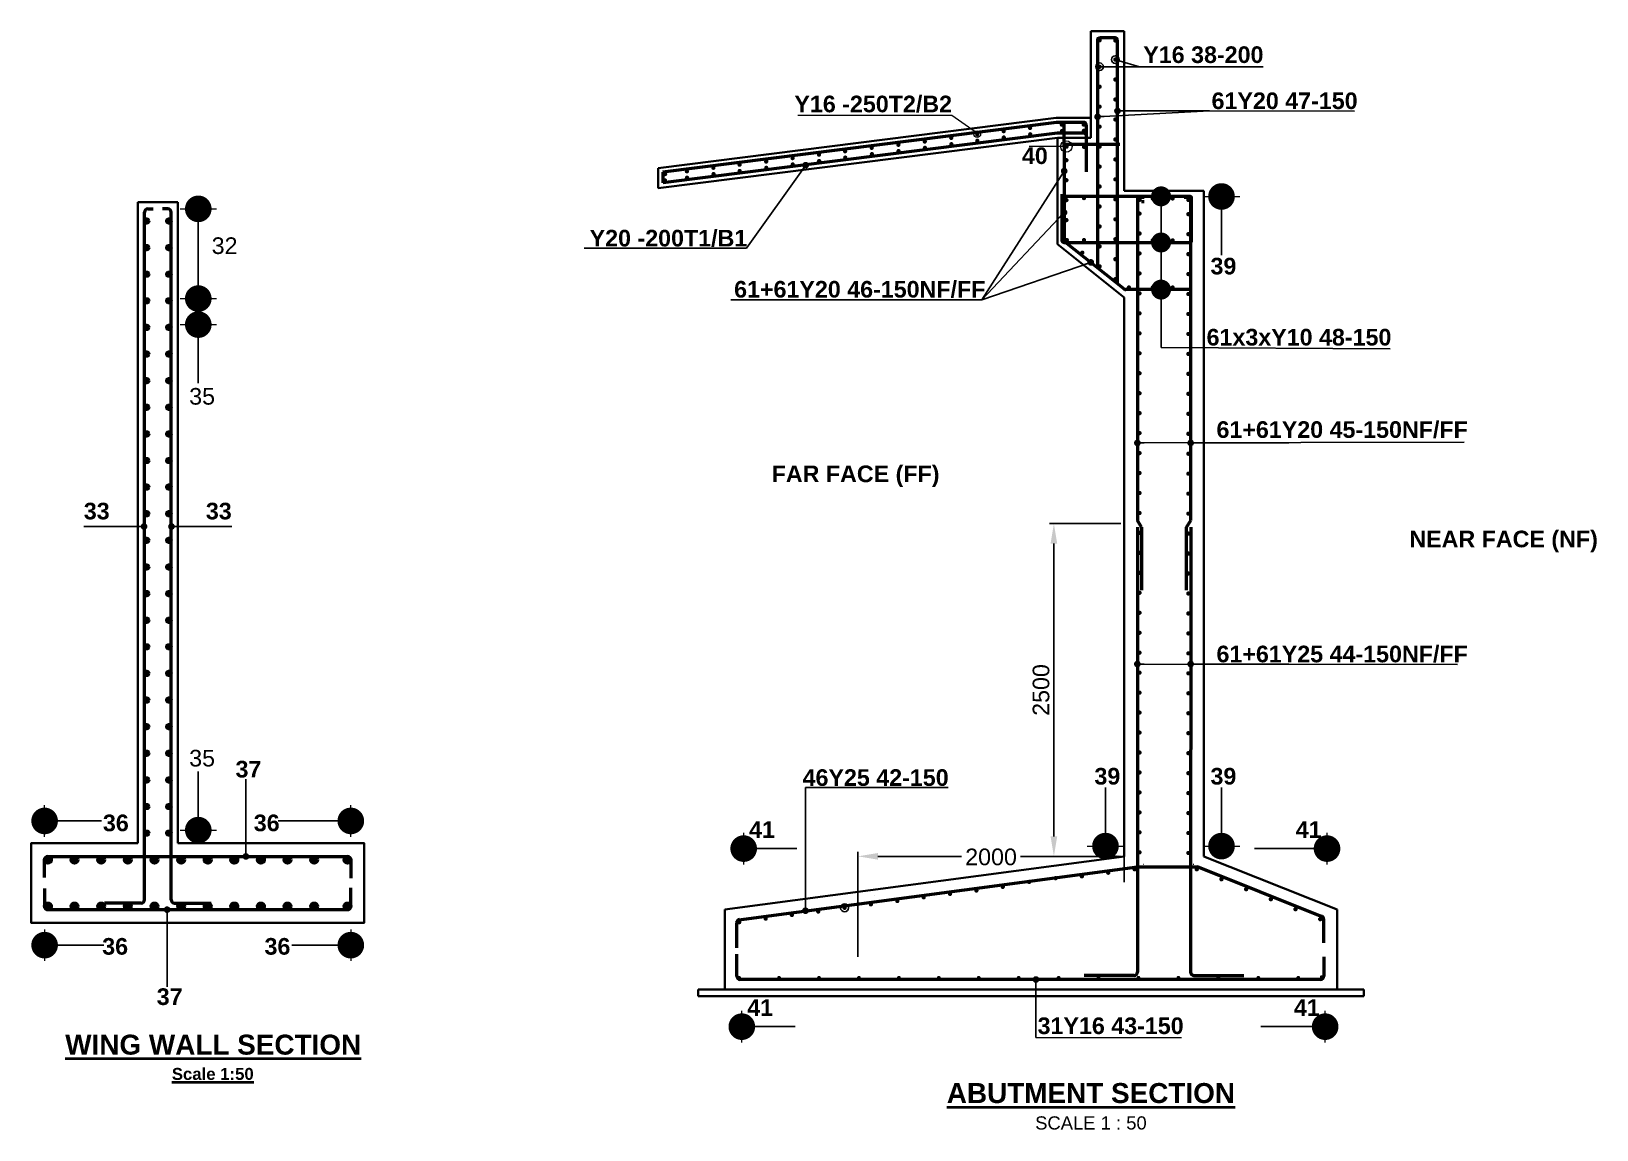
# Model space of a CAD drawing. Header units: millimetres. Extents: x -1307360 to -9241, y 140559 to 432424.
# Drawn here: x -1247910 to -1236150, y 151675 to 159929 of the extents above; entities that cross this region are included whole.
import ezdxf

# ---------------------------------------------------------------- set-up
doc = ezdxf.new("R2010")
doc.units = ezdxf.units.MM
doc.header["$MEASUREMENT"] = 0
for name, color, linetype, lineweight in [('dimension', 252, 'Continuous', 20), ('lettering', 120, 'Continuous', 25), ('outline', 3, 'Continuous', 35), ('reinforcement', 6, 'Continuous', 50), ('titles', 2, 'Continuous', 40)]:
    doc.layers.add(name, color=color, linetype=linetype, lineweight=lineweight)
doc.styles.add('ARIAL', font='arial.ttf')
doc.dimstyles.new('Dimstyle_50', dxfattribs={"dimtxt": 125, "dimasz": 125, "dimexe": 33, "dimexo": 25, "dimgap": 33, "dimtad": 1, "dimdec": 0, "dimzin": 0, "dimdsep": 46, "dimtxsty": 'ARIAL', "dimcen": 0.09, "dimclrd": 256, "dimclrt": 1, "dimadec": 0, "dimazin": 0, "dimtfac": 1, "dimtdec": 0, "dimtmove": 2, "dimatfit": 3, "dimldrblk": 'DOT', "dimfxl": 33, "dimtolj": 1, "dimtzin": 0, "dimarcsym": 0})

# ---------------------------------------------------------------- blocks, each defined once
blk = doc.blocks.new('_Dot')
at = {"color": 0, "linetype": 'ByBlock', "lineweight": -2}
blk.add_line((-0.5, 0), (-1, 0), dxfattribs=at)
at = {"color": 0, "linetype": 'ByBlock', "const_width": 0.5}
blk.add_lwpolyline([(-0.25, 0, 1), (0.25, 0, 1)], format="xyb", close=True, dxfattribs=at)
blk = doc.blocks.new('*D112')
at = {"layer": 'Defpoints', "color": 0, "transparency": 16777216}
for p in [(-1241700, 153729), (-1239700, 153511), (-1241700, 152949)]:
    blk.add_point(p, dxfattribs=at)
at = {"layer": 'dimension', "color": 0, "lineweight": -2, "transparency": 16777216}
for p, q in [((-1241700, 152974), (-1241700, 153762)), ((-1239700, 153536), (-1239700, 153762))]:
    blk.add_line(p, q, dxfattribs=at)
at = {"layer": 'dimension', "lineweight": -2, "transparency": 16777216}
for p, q in [((-1241550, 153729), (-1240921, 153729)), ((-1239850, 153729), (-1240480, 153729))]:
    blk.add_line(p, q, dxfattribs=at)
at = {"layer": 'dimension', "transparency": 16777216}
for points in [[(-1241550, 153754), (-1241550, 153704), (-1241700, 153729)], [(-1239850, 153754), (-1239850, 153704), (-1239700, 153729)]]:
    blk.add_solid(points, dxfattribs=at)
at = {"layer": 'dimension', "color": 1, "transparency": 16777216, "insert": (-1240700, 153724), "char_height": 125, "attachment_point": 5, "style": 'ARIAL'}
blk.add_mtext('\\A1;2000', dxfattribs=at)
blk = doc.blocks.new('*D113')
at = {"layer": 'Defpoints', "color": 0, "transparency": 16777216}
for p in [(-1239700, 156229), (-1240228, 153729), (-1239700, 153729)]:
    blk.add_point(p, dxfattribs=at)
at = {"layer": 'dimension', "color": 0, "lineweight": -2, "transparency": 16777216}
for p, q in [((-1239725, 156229), (-1240261, 156229)), ((-1239725, 153729), (-1240261, 153729))]:
    blk.add_line(p, q, dxfattribs=at)
at = {"layer": 'dimension', "lineweight": -2, "transparency": 16777216}
blk.add_line((-1240228, 156079), (-1240228, 153879), dxfattribs=at)
at = {"layer": 'dimension', "transparency": 16777216}
for points in [[(-1240253, 156079), (-1240203, 156079), (-1240228, 156229)], [(-1240253, 153879), (-1240203, 153879), (-1240228, 153729)]]:
    blk.add_solid(points, dxfattribs=at)
at = {"layer": 'dimension', "color": 1, "transparency": 16777216, "insert": (-1240324, 154979), "char_height": 125, "attachment_point": 5, "rotation": 90, "style": 'ARIAL'}
blk.add_mtext('\\A1;2500', dxfattribs=at)

msp = doc.modelspace()

# ---------------------------------------------------------------- hatches: boundary and pattern name
at = {"layer": 'reinforcement'}
for points in [[(-1240390.7, 159202.3, 1), (-1240422.7, 159202.3, 1)], [(-1240152.4, 159226.7, 1), (-1240184.4, 159226.7, 1)], [(-1239988.4, 159227.8, 1), (-1240020.4, 159227.8, 1)], [(-1241181.6, 159100.1, 1), (-1241213.6, 159100.1, 1)], [(-1240983.1, 159127.6, 1), (-1241015.1, 159127.6, 1)], [(-1240787.7, 159153.5, 1), (-1240819.7, 159153.5, 1)], [(-1240786.6, 159106.3, 1), (-1240818.6, 159106.3, 1)], [(-1240589.2, 159177.9, 1), (-1240621.2, 159177.9, 1)], [(-1240588.1, 159130.7, 1), (-1240620.1, 159130.7, 1)], [(-1240389.6, 159155, 1), (-1240421.6, 159155, 1)], [(-1240151.2, 159179.4, 1), (-1240183.2, 159179.4, 1)], [(-1239986.8, 159181.4, 1), (-1240018.8, 159181.4, 1)], [(-1242174.8, 158975.4, 1), (-1242206.8, 158975.4, 1)], [(-1241976.3, 159001.1, 1), (-1242008.3, 159001.1, 1)], [(-1241780.3, 159026.9, 1), (-1241812.3, 159026.9, 1)], [(-1241779.1, 158979.7, 1), (-1241811.1, 158979.7, 1)], [(-1241580.2, 159052.9, 1), (-1241612.2, 159052.9, 1)], [(-1241579, 159005.6, 1), (-1241611, 159005.6, 1)], [(-1241380.1, 159075.7, 1), (-1241412.1, 159075.7, 1)], [(-1241379, 159028.4, 1), (-1241411, 159028.4, 1)], [(-1241180.5, 159052.8, 1), (-1241212.5, 159052.8, 1)], [(-1240981.9, 159080.3, 1), (-1241013.9, 159080.3, 1)], [(-1243132.3, 158855.5, 1), (-1243164.3, 158855.5, 1)], [(-1242968.9, 158876.2, 1), (-1243000.9, 158876.2, 1)], [(-1242769.9, 158902.9, 1), (-1242801.9, 158902.9, 1)], [(-1242768.7, 158855.7, 1), (-1242800.7, 158855.7, 1)], [(-1242573.3, 158926.3, 1), (-1242605.3, 158926.3, 1)], [(-1242572.2, 158879, 1), (-1242604.2, 158879, 1)], [(-1242373.3, 158949.8, 1), (-1242405.3, 158949.8, 1)], [(-1242372.2, 158902.6, 1), (-1242404.2, 158902.6, 1)], [(-1242173.7, 158928.2, 1), (-1242205.7, 158928.2, 1)], [(-1241975.1, 158953.8, 1), (-1242007.1, 158953.8, 1)], [(-1243133.2, 158808.3, 1), (-1243165.2, 158808.3, 1)], [(-1242967.7, 158828.9, 1), (-1242999.7, 158828.9, 1)], [(-1247059.5, 158503.4, 1), (-1247027.5, 158503.4, 1)], [(-1246859.5, 158503.4, 1), (-1246891.5, 158503.4, 1)], [(-1247059.5, 158303.4, 1), (-1247027.5, 158303.4, 1)], [(-1246859.5, 158303.4, 1), (-1246891.5, 158303.4, 1)], [(-1247059.5, 158103.4, 1), (-1247027.5, 158103.4, 1)], [(-1246859.5, 158103.4, 1), (-1246891.5, 158103.4, 1)], [(-1247059.5, 157903.4, 1), (-1247027.5, 157903.4, 1)], [(-1246859.5, 157903.4, 1), (-1246891.5, 157903.4, 1)], [(-1247059.5, 157703.4, 1), (-1247027.5, 157703.4, 1)], [(-1246859.5, 157703.4, 1), (-1246891.5, 157703.4, 1)], [(-1247059.5, 157503.4, 1), (-1247027.5, 157503.4, 1)], [(-1246859.5, 157503.4, 1), (-1246891.5, 157503.4, 1)], [(-1247059.5, 157303.4, 1), (-1247027.5, 157303.4, 1)], [(-1246859.5, 157303.4, 1), (-1246891.5, 157303.4, 1)], [(-1247059.5, 157103.4, 1), (-1247027.5, 157103.4, 1)], [(-1246859.5, 157103.4, 1), (-1246891.5, 157103.4, 1)], [(-1247059.5, 156903.4, 1), (-1247027.5, 156903.4, 1)], [(-1246859.5, 156903.4, 1), (-1246891.5, 156903.4, 1)], [(-1247059.5, 156703.4, 1), (-1247027.5, 156703.4, 1)], [(-1246859.5, 156703.4, 1), (-1246891.5, 156703.4, 1)], [(-1247059.5, 156503.4, 1), (-1247027.5, 156503.4, 1)], [(-1246859.5, 156503.4, 1), (-1246891.5, 156503.4, 1)], [(-1247059.5, 156303.4, 1), (-1247027.5, 156303.4, 1)], [(-1246859.5, 156303.4, 1), (-1246891.5, 156303.4, 1)], [(-1247059.5, 156103.4, 1), (-1247027.5, 156103.4, 1)], [(-1246859.5, 156103.4, 1), (-1246891.5, 156103.4, 1)], [(-1247059.5, 155903.4, 1), (-1247027.5, 155903.4, 1)], [(-1246859.5, 155903.4, 1), (-1246891.5, 155903.4, 1)], [(-1247059.5, 155703.4, 1), (-1247027.5, 155703.4, 1)], [(-1246859.5, 155703.4, 1), (-1246891.5, 155703.4, 1)], [(-1247059.5, 155503.4, 1), (-1247027.5, 155503.4, 1)], [(-1246859.5, 155503.4, 1), (-1246891.5, 155503.4, 1)], [(-1247059.5, 155303.4, 1), (-1247027.5, 155303.4, 1)], [(-1246859.5, 155303.4, 1), (-1246891.5, 155303.4, 1)], [(-1247059.5, 155103.4, 1), (-1247027.5, 155103.4, 1)], [(-1246859.5, 155103.4, 1), (-1246891.5, 155103.4, 1)], [(-1247059.5, 154903.4, 1), (-1247027.5, 154903.4, 1)], [(-1246859.5, 154903.4, 1), (-1246891.5, 154903.4, 1)], [(-1247059.5, 154703.4, 1), (-1247027.5, 154703.4, 1)], [(-1246859.5, 154703.4, 1), (-1246891.5, 154703.4, 1)], [(-1247059.5, 154503.4, 1), (-1247027.5, 154503.4, 1)], [(-1246859.5, 154503.4, 1), (-1246891.5, 154503.4, 1)], [(-1247059.5, 154303.4, 1), (-1247027.5, 154303.4, 1)], [(-1246859.5, 154303.4, 1), (-1246891.5, 154303.4, 1)], [(-1247059.5, 154103.4, 1), (-1247027.5, 154103.4, 1)], [(-1246859.5, 154103.4, 1), (-1246891.5, 154103.4, 1)], [(-1247059.5, 153903.4, 1), (-1247027.5, 153903.4, 1)], [(-1246859.5, 153903.4, 1), (-1246891.5, 153903.4, 1)], [(-1247809.5, 153703.4, 1), (-1247759.5, 153703.4, 1)], [(-1247609.5, 153703.4, 1), (-1247559.5, 153703.4, 1)], [(-1247409.5, 153703.4, 1), (-1247359.5, 153703.4, 1)], [(-1247209.5, 153703.4, 1), (-1247159.5, 153703.4, 1)], [(-1247009.5, 153703.4, 1), (-1246959.5, 153703.4, 1)], [(-1246809.5, 153703.4, 1), (-1246759.5, 153703.4, 1)], [(-1246609.5, 153703.4, 1), (-1246559.5, 153703.4, 1)], [(-1246409.5, 153703.4, 1), (-1246359.5, 153703.4, 1)], [(-1246209.5, 153703.4, 1), (-1246159.5, 153703.4, 1)], [(-1246009.5, 153703.4, 1), (-1245959.5, 153703.4, 1)], [(-1245809.5, 153703.4, 1), (-1245759.5, 153703.4, 1)], [(-1245559.5, 153703.4, 1), (-1245509.5, 153703.4, 1)], [(-1247809.5, 153353.4, 1), (-1247759.5, 153353.4, 1)], [(-1247609.5, 153353.4, 1), (-1247559.5, 153353.4, 1)], [(-1247409.5, 153353.4, 1), (-1247359.5, 153353.4, 1)], [(-1247209.5, 153353.4, 1), (-1247159.5, 153353.4, 1)], [(-1247009.5, 153353.4, 1), (-1246959.5, 153353.4, 1)], [(-1246809.5, 153353.4, 1), (-1246759.5, 153353.4, 1)], [(-1246609.5, 153353.4, 1), (-1246559.5, 153353.4, 1)], [(-1246409.5, 153353.4, 1), (-1246359.5, 153353.4, 1)], [(-1246209.5, 153353.4, 1), (-1246159.5, 153353.4, 1)], [(-1246009.5, 153353.4, 1), (-1245959.5, 153353.4, 1)], [(-1245809.5, 153353.4, 1), (-1245759.5, 153353.4, 1)], [(-1245559.5, 153353.4, 1), (-1245509.5, 153353.4, 1)]]:
    msp.add_hatch(color=256, dxfattribs=at).paths.add_polyline_path(points)

# ---------------------------------------------------------------- linework, layer by layer
for points in [[(-1239738.8, 159707.7), (-1239584.2, 159662)], [(-1239884.5, 159662), (-1238655.5, 159660.9)], [(-1239058.3, 159330.1), (-1237970.4, 159327.4)], [(-1242538.1, 158298.4), (-1243755.4, 158298.4)], [(-1240769.6, 157909.7), (-1242654.6, 157909.7)], [(-1239422.9, 157553.3), (-1237701.9, 157542.7)], [(-1242094.2, 154245.9), (-1241022.4, 154245.9)]]:
    msp.add_lwpolyline(points)
for centre, radius in [((-1239884.5, 159662), 28.9), ((-1239766.5, 159715.9), 28.9), ((-1241800.2, 153342.3), 29.5)]:
    msp.add_circle(centre, radius)
at = {"layer": 'dimension'}
for p, q in [((-1240994.2, 159296.5), (-1242152, 159296.5)), ((-1239100.5, 158687.4), (-1238832.3, 158687.4)), ((-1246791.8, 158594.3), (-1246518.7, 158594.3)), ((-1246791.8, 157920.1), (-1246518.7, 157920.1)), ((-1246791.8, 157724.6), (-1246518.7, 157724.6)), ((-1247809.5, 153876.3), (-1247809.5, 154114)), ((-1245509.5, 153876.3), (-1245509.5, 154114)), ((-1246791.8, 153926.1), (-1246518.7, 153926.1)), ((-1242558.2, 153668.4), (-1242558.2, 153906.1)), ((-1238176.2, 153668.4), (-1238176.2, 153906.1)), ((-1239977.1, 153806), (-1239704, 153806)), ((-1239105.3, 153806), (-1238832.3, 153806)), ((-1247809.5, 153180.5), (-1247809.5, 152942.8)), ((-1245509.5, 153180.5), (-1245509.5, 152942.8)), ((-1242572.2, 152330.5), (-1242572.2, 152568.2)), ((-1238190.2, 152330.5), (-1238190.2, 152568.2))]:
    msp.add_line(p, q, dxfattribs=at)
for points in [[(-1240820.2, 159173.4), (-1240994.2, 159296.5)], [(-1240134.5, 159062.6), (-1240414, 159062.6)], [(-1240363.1, 152367.8), (-1239270.5, 152367.8)]]:
    msp.add_lwpolyline(points, dxfattribs=at)
for centre, radius in [((-1240803.4, 159155), 25), ((-1240134.5, 159062.6), 43)]:
    msp.add_circle(centre, radius, dxfattribs=at)
for centre, start, end in [((-1239554.3, 153642.7), 90, 95.71059), ((-1239180.9, 153642.7), 78.69007, 90)]:
    msp.add_arc(centre, 25, start, end, dxfattribs=at)
at = {"layer": 'outline'}
for p, q in [((-1239950.5, 159928.6), (-1239950.5, 159128.6)), ((-1239700.5, 159928.6), (-1239950.5, 159928.6)), ((-1239700.5, 158728.6), (-1239700.5, 159928.6)), ((-1240209.9, 159278.6), (-1243200.5, 158900.9)), ((-1239950.5, 159278.6), (-1240209.9, 159278.6)), ((-1240200.5, 159128.6), (-1243200.5, 158749.7)), ((-1240200.5, 159128.6), (-1240200.5, 158328.6)), ((-1239950.5, 159128.6), (-1240200.5, 159128.6)), ((-1243200.5, 158900.9), (-1243200.5, 158749.7)), ((-1247109.5, 158643.9), (-1246809.5, 158643.9)), ((-1247109.5, 153828.4), (-1247109.5, 158643.9)), ((-1246809.5, 153828.4), (-1246809.5, 158643.9)), ((-1239100.5, 158728.6), (-1239700.5, 158728.6)), ((-1239100.5, 158728.6), (-1239100.5, 153728.6)), ((-1240200.5, 158328.6), (-1239700.5, 157928.6)), ((-1239700.5, 157928.6), (-1239700.5, 153728.6)), ((-1239700.5, 153728.6), (-1239700.5, 156303.6)), ((-1242700.5, 153328.6), (-1239700.5, 153728.6)), ((-1239100.5, 153728.6), (-1238100.5, 153328.6)), ((-1242700.5, 152728.6), (-1242700.5, 153328.6)), ((-1238100.5, 153328.6), (-1238100.5, 152728.6)), ((-1237900.5, 152728.6), (-1242900.5, 152728.6)), ((-1242900.5, 152678.6), (-1242900.5, 152728.6)), ((-1237900.5, 152678.6), (-1242900.5, 152678.6)), ((-1237900.5, 152678.6), (-1237900.5, 152728.6)), ((-1237900.5, 152678.6), (-1237900.5, 152728.6))]:
    msp.add_line(p, q, dxfattribs=at)
msp.add_lwpolyline([(-1247109.5, 153828.4), (-1247909.5, 153828.4), (-1247909.5, 153228.4), (-1245409.5, 153228.4), (-1245409.5, 153828.4), (-1246809.5, 153828.4)], dxfattribs=at)
at = {"layer": 'reinforcement'}
for p, q in [((-1239900.5, 159862.6), (-1239900.5, 158152.6)), ((-1239766.5, 159878.6), (-1239884.5, 159878.6)), ((-1239750.5, 158032.6), (-1239750.5, 159862.6)), ((-1240207.7, 159243.6), (-1243165.5, 158870)), ((-1240001.5, 159243.6), (-1240209.9, 159243.6)), ((-1240166.5, 159243.6), (-1240207.7, 159243.6)), ((-1240150.5, 159062.6), (-1240150.5, 159227.6)), ((-1239985.5, 159227.6), (-1239985.5, 159128.6)), ((-1240202.7, 159163.6), (-1243165.5, 158789.4)), ((-1239985.5, 159163.6), (-1240202.7, 159163.6)), ((-1239985.5, 159147.6), (-1239985.5, 158872.6)), ((-1240150.5, 159062.6), (-1240150.5, 158360.3)), ((-1239732.2, 159078.6), (-1240134.5, 159078.6)), ((-1243165.5, 158870), (-1243165.5, 158789.4)), ((-1247059.5, 153403.1), (-1247059.5, 158568.9)), ((-1247034.5, 158593.9), (-1246994.9, 158593.9)), ((-1246884.5, 158593.9), (-1246924.2, 158593.9)), ((-1246859.5, 153403.1), (-1246859.5, 158568.9)), ((-1240144.5, 158347.8), (-1239698.6, 157991.1)), ((-1239200.1, 157987.6), (-1239688.6, 157987.6)), ((-1239568.8, 156203.6), (-1239600.8, 156253.6)), ((-1239600.8, 156203.6), (-1239600.8, 152858.5)), ((-1239232.1, 156203.6), (-1239200.1, 156253.6)), ((-1239199.9, 156203.6), (-1239200.5, 152858.5)), ((-1247809.5, 153570.2), (-1247809.5, 153703.4)), ((-1247784.5, 153728.4), (-1245534.5, 153728.4)), ((-1245509.5, 153703.4), (-1245509.5, 153564.5)), ((-1242595.6, 153251.8), (-1239600.8, 153651.1)), ((-1239600.8, 153651.1), (-1239149, 153651.1)), ((-1239151.6, 153652.1), (-1238215.6, 153277.7)), ((-1247809.5, 153486.6), (-1247809.5, 153353.4)), ((-1245509.5, 153353.4), (-1245509.5, 153492.3)), ((-1247084.5, 153378.1), (-1247359.5, 153378.1)), ((-1246834.5, 153378.1), (-1246559.5, 153378.1)), ((-1241575.6, 153435.7), (-1241575.4, 153435.7)), ((-1241575.5, 153435.6), (-1241575.5, 153435.8)), ((-1247784.5, 153328.4), (-1245534.5, 153328.4)), ((-1242611.1, 153228.6), (-1242611.1, 153041.1)), ((-1242586.2, 153223.7), (-1242586, 153223.7)), ((-1242586.1, 153223.7), (-1242586.1, 153223.8)), ((-1238200.5, 153080), (-1238200.5, 153254.7)), ((-1242609.5, 152828.6), (-1242609.5, 152993.6)), ((-1238200.5, 152973.3), (-1238200.5, 152828.6)), ((-1238225.5, 152803.6), (-1242584.5, 152803.6)), ((-1239625.8, 152833.5), (-1240000.8, 152833.5)), ((-1239175.5, 152833.5), (-1238800.5, 152833.5))]:
    msp.add_line(p, q, dxfattribs=at)
at = {"layer": 'reinforcement', "const_width": 16}
for points in [[(-1239892.5, 159860.7, 1), (-1239876.5, 159860.7, 1)], [(-1239774.5, 159859.5, 1), (-1239758.5, 159859.5, 1)], [(-1239774.5, 159715.9, 1), (-1239758.5, 159715.9, 1)], [(-1239892.5, 159662, 1), (-1239876.5, 159662, 1)], [(-1239774.5, 159565.9, 1), (-1239758.5, 159565.9, 1)], [(-1239892.5, 159512, 1), (-1239876.5, 159512, 1)], [(-1239892.5, 159362, 1), (-1239876.5, 159362, 1)], [(-1239774.5, 159415.9, 1), (-1239758.5, 159415.9, 1)], [(-1239892.5, 159212, 1), (-1239876.5, 159212, 1)], [(-1239774.5, 159265.9, 1), (-1239758.5, 159265.9, 1)], [(-1239774.5, 159115.9, 1), (-1239758.5, 159115.9, 1)], [(-1240141.6, 159061.4, 1), (-1240125.6, 159061.4, 1)], [(-1240009.8, 159060.2, 1), (-1239993.8, 159060.2, 1)], [(-1239892.5, 159062, 1), (-1239876.5, 159062, 1)], [(-1240141.6, 158959.9, 1), (-1240125.6, 158959.9, 1)], [(-1239892.5, 158912, 1), (-1239876.5, 158912, 1)], [(-1239774.5, 158965.9, 1), (-1239758.5, 158965.9, 1)], [(-1240141.6, 158809.9, 1), (-1240125.6, 158809.9, 1)], [(-1239892.5, 158762, 1), (-1239876.5, 158762, 1)], [(-1239774.5, 158815.9, 1), (-1239758.5, 158815.9, 1)], [(-1240141.6, 158659.9, 1), (-1240125.6, 158659.9, 1)], [(-1240009.8, 158675.3, 1), (-1239993.8, 158675.3, 1)], [(-1239774.5, 158665.9, 1), (-1239758.5, 158665.9, 1)], [(-1239592.7, 158661.6, 1), (-1239576.7, 158661.6, 1)], [(-1239493.8, 158672.7, 1), (-1239477.8, 158672.7, 1)], [(-1239343.8, 158672.7, 1), (-1239327.8, 158672.7, 1)], [(-1239226, 158661.5, 1), (-1239210, 158661.5, 1)], [(-1240141.6, 158509.9, 1), (-1240125.6, 158509.9, 1)], [(-1239892.5, 158612, 1), (-1239876.5, 158612, 1)], [(-1239774.5, 158515.9, 1), (-1239758.5, 158515.9, 1)], [(-1239592.7, 158559.2, 1), (-1239576.7, 158559.2, 1)], [(-1239226, 158554.3, 1), (-1239210, 158554.3, 1)], [(-1239892.5, 158462, 1), (-1239876.5, 158462, 1)], [(-1239592.7, 158409.2, 1), (-1239576.7, 158409.2, 1)], [(-1239226, 158404.3, 1), (-1239210, 158404.3, 1)], [(-1240138.9, 158359.9, 1), (-1240122.9, 158359.9, 1)], [(-1240022.3, 158265.5, 1), (-1240006.3, 158265.5, 1)], [(-1240009.8, 158359.9, 1), (-1239993.8, 158359.9, 1)], [(-1239892.5, 158312, 1), (-1239876.5, 158312, 1)], [(-1239774.5, 158365.9, 1), (-1239758.5, 158365.9, 1)], [(-1239493.8, 158357.5, 1), (-1239477.8, 158357.5, 1)], [(-1239343.8, 158357.5, 1), (-1239327.8, 158357.5, 1)], [(-1239892.5, 158162, 1), (-1239876.5, 158162, 1)], [(-1239774.5, 158215.9, 1), (-1239758.5, 158215.9, 1)], [(-1239592.7, 158259.2, 1), (-1239576.7, 158259.2, 1)], [(-1239226, 158254.3, 1), (-1239210, 158254.3, 1)], [(-1239774.5, 158065.9, 1), (-1239758.5, 158065.9, 1)], [(-1239592.7, 158109.2, 1), (-1239576.7, 158109.2, 1)], [(-1239226, 158104.3, 1), (-1239210, 158104.3, 1)], [(-1239672.6, 158003.6, 1), (-1239656.6, 158003.6, 1)], [(-1239592.7, 157959.2, 1), (-1239576.7, 157959.2, 1)], [(-1239493.8, 158003, 1), (-1239477.8, 158003, 1)], [(-1239343.8, 158003, 1), (-1239327.8, 158003, 1)], [(-1239226, 157954.3, 1), (-1239210, 157954.3, 1)], [(-1239592.7, 157809.2, 1), (-1239576.7, 157809.2, 1)], [(-1239226, 157804.3, 1), (-1239210, 157804.3, 1)], [(-1239592.7, 157659.2, 1), (-1239576.7, 157659.2, 1)], [(-1239226, 157654.3, 1), (-1239210, 157654.3, 1)], [(-1239592.7, 157509.2, 1), (-1239576.7, 157509.2, 1)], [(-1239226, 157504.3, 1), (-1239210, 157504.3, 1)], [(-1239592.7, 157359.2, 1), (-1239576.7, 157359.2, 1)], [(-1239226, 157354.3, 1), (-1239210, 157354.3, 1)], [(-1239592.7, 157209.2, 1), (-1239576.7, 157209.2, 1)], [(-1239226, 157204.3, 1), (-1239210, 157204.3, 1)], [(-1239592.7, 157059.2, 1), (-1239576.7, 157059.2, 1)], [(-1239226, 157054.3, 1), (-1239210, 157054.3, 1)], [(-1239592.7, 156909.2, 1), (-1239576.7, 156909.2, 1)], [(-1239226, 156904.3, 1), (-1239210, 156904.3, 1)], [(-1239592.7, 156759.2, 1), (-1239576.7, 156759.2, 1)], [(-1239226, 156754.3, 1), (-1239210, 156754.3, 1)], [(-1239592.7, 156609.2, 1), (-1239576.7, 156609.2, 1)], [(-1239226, 156604.3, 1), (-1239210, 156604.3, 1)], [(-1239592.7, 156459.2, 1), (-1239576.7, 156459.2, 1)], [(-1239226, 156454.3, 1), (-1239210, 156454.3, 1)], [(-1239592.7, 156309.2, 1), (-1239576.7, 156309.2, 1)], [(-1239226, 156304.3, 1), (-1239210, 156304.3, 1)], [(-1239592.7, 156159.2, 1), (-1239576.7, 156159.2, 1)], [(-1239226, 156154.3, 1), (-1239210, 156154.3, 1)], [(-1239592.7, 156009.2, 1), (-1239576.7, 156009.2, 1)], [(-1239226, 156004.3, 1), (-1239210, 156004.3, 1)], [(-1239592.7, 155859.2, 1), (-1239576.7, 155859.2, 1)], [(-1239226, 155854.3, 1), (-1239210, 155854.3, 1)], [(-1239592.7, 155709.2, 1), (-1239576.7, 155709.2, 1)], [(-1239226, 155704.3, 1), (-1239210, 155704.3, 1)], [(-1239592.7, 155559.2, 1), (-1239576.7, 155559.2, 1)], [(-1239226, 155554.3, 1), (-1239210, 155554.3, 1)], [(-1239592.7, 155409.2, 1), (-1239576.7, 155409.2, 1)], [(-1239226, 155404.3, 1), (-1239210, 155404.3, 1)], [(-1239592.7, 155259.2, 1), (-1239576.7, 155259.2, 1)], [(-1239226, 155254.3, 1), (-1239210, 155254.3, 1)], [(-1239592.7, 155109.2, 1), (-1239576.7, 155109.2, 1)], [(-1239226, 155104.3, 1), (-1239210, 155104.3, 1)], [(-1239592.7, 154959.2, 1), (-1239576.7, 154959.2, 1)], [(-1239226, 154954.3, 1), (-1239210, 154954.3, 1)], [(-1239592.7, 154809.2, 1), (-1239576.7, 154809.2, 1)], [(-1239226, 154804.3, 1), (-1239210, 154804.3, 1)], [(-1239592.7, 154659.2, 1), (-1239576.7, 154659.2, 1)], [(-1239226, 154654.3, 1), (-1239210, 154654.3, 1)], [(-1239592.7, 154509.2, 1), (-1239576.7, 154509.2, 1)], [(-1239226, 154504.3, 1), (-1239210, 154504.3, 1)], [(-1239592.7, 154359.2, 1), (-1239576.7, 154359.2, 1)], [(-1239226, 154354.3, 1), (-1239210, 154354.3, 1)], [(-1239592.7, 154209.2, 1), (-1239576.7, 154209.2, 1)], [(-1239226, 154204.3, 1), (-1239210, 154204.3, 1)], [(-1239592.7, 154059.2, 1), (-1239576.7, 154059.2, 1)], [(-1239226, 154054.3, 1), (-1239210, 154054.3, 1)], [(-1239592.7, 153909.2, 1), (-1239576.7, 153909.2, 1)], [(-1239226, 153904.3, 1), (-1239210, 153904.3, 1)], [(-1239592.7, 153759.2, 1), (-1239576.7, 153759.2, 1)], [(-1239226, 153754.3, 1), (-1239210, 153754.3, 1)], [(-1240223.7, 153565, 1), (-1240207.7, 153565, 1)], [(-1240025.7, 153578.6, 1), (-1240009.7, 153578.6, 1)], [(-1239827.6, 153605.9, 1), (-1239811.6, 153605.9, 1)], [(-1239629.6, 153631.6, 1), (-1239613.6, 153631.6, 1)], [(-1239162.8, 153631.6, 1), (-1239146.8, 153631.6, 1)], [(-1241016, 153447.1, 1), (-1241000, 153447.1, 1)], [(-1240817.9, 153471.9, 1), (-1240801.9, 153471.9, 1)], [(-1240619.8, 153499.7, 1), (-1240603.8, 153499.7, 1)], [(-1240421.8, 153537.2, 1), (-1240405.8, 153537.2, 1)], [(-1238977.3, 153556.6, 1), (-1238961.3, 153556.6, 1)], [(-1238791.9, 153481.7, 1), (-1238775.9, 153481.7, 1)], [(-1241808.2, 153342.3, 1), (-1241792.2, 153342.3, 1)], [(-1241610.1, 153368.2, 1), (-1241594.1, 153368.2, 1)], [(-1241412.1, 153393.3, 1), (-1241396.1, 153393.3, 1)], [(-1241214, 153421.1, 1), (-1241198, 153421.1, 1)], [(-1238606.5, 153406.8, 1), (-1238590.5, 153406.8, 1)], [(-1238421, 153331.9, 1), (-1238405, 153331.9, 1)], [(-1242600.4, 153233.6, 1), (-1242584.4, 153233.6, 1)], [(-1242401, 153260.8, 1), (-1242385, 153260.8, 1)], [(-1242204.3, 153288.6, 1), (-1242188.3, 153288.6, 1)], [(-1242006.2, 153314.5, 1), (-1241990.2, 153314.5, 1)], [(-1238235.6, 153256.9, 1), (-1238219.6, 153256.9, 1)], [(-1242598.6, 152816.6, 1), (-1242586.1, 152816.6, 1)], [(-1242298.6, 152816.6, 1), (-1242286.1, 152816.6, 1)], [(-1241998.6, 152816.6, 1), (-1241986.1, 152816.6, 1)], [(-1241698.6, 152816.6, 1), (-1241686.1, 152816.6, 1)], [(-1241398.6, 152816.6, 1), (-1241386.1, 152816.6, 1)], [(-1241098.6, 152816.6, 1), (-1241086.1, 152816.6, 1)], [(-1240798.6, 152816.6, 1), (-1240786.1, 152816.6, 1)], [(-1240498.6, 152816.6, 1), (-1240486.1, 152816.6, 1)], [(-1240198.6, 152816.6, 1), (-1240186.1, 152816.6, 1)], [(-1239898.6, 152816.6, 1), (-1239886.1, 152816.6, 1)], [(-1239598.6, 152816.6, 1), (-1239586.1, 152816.6, 1)], [(-1239298.6, 152816.6, 1), (-1239286.1, 152816.6, 1)], [(-1238998.6, 152816.6, 1), (-1238986.1, 152816.6, 1)], [(-1238698.6, 152816.6, 1), (-1238686.1, 152816.6, 1)], [(-1238398.6, 152816.6, 1), (-1238386.1, 152816.6, 1)], [(-1238222, 152821.4, 1), (-1238209.5, 152821.4, 1)]]:
    msp.add_lwpolyline(points, format="xyb", close=True, dxfattribs=at)
at = {"layer": 'reinforcement'}
for points in [[(-1240167.6, 158704.8), (-1240167.6, 158357.6, 0.4142136), (-1240151.6, 158341.6), (-1239209.1, 158341.6, 0.4142136), (-1239193.1, 158357.6), (-1239193.1, 158672.3, 0.4142136), (-1239209.1, 158688.3), (-1240176.1, 158688.3)], [(-1239550.5, 158678.6), (-1239584.8, 158678.6, 0.4142136), (-1239600.8, 158662.6), (-1239600.8, 156253.6)], [(-1239200.1, 156253.6), (-1239200.1, 158662.6, 0.4142136), (-1239216.1, 158678.6), (-1239250.5, 158678.6)]]:
    msp.add_lwpolyline(points, format="xyb", dxfattribs=at)
for points in [[(-1239550.5, 158646.6), (-1239568.8, 158646.6)], [(-1239568.8, 156203.6), (-1239568.8, 155728.6)], [(-1239232.1, 155728.6), (-1239232.1, 156203.6)]]:
    msp.add_lwpolyline(points, dxfattribs=at)
for centre, radius in [((-1247043.5, 158503.4), 16), ((-1246875.5, 158503.4), 16), ((-1247043.5, 158303.4), 16), ((-1246875.5, 158303.4), 16), ((-1247043.5, 158103.4), 16), ((-1246875.5, 158103.4), 16), ((-1247043.5, 157903.4), 16), ((-1246875.5, 157903.4), 16), ((-1247043.5, 157703.4), 16), ((-1246875.5, 157703.4), 16), ((-1247043.5, 157503.4), 16), ((-1246875.5, 157503.4), 16), ((-1247043.5, 157303.4), 16), ((-1246875.5, 157303.4), 16), ((-1247043.5, 157103.4), 16), ((-1246875.5, 157103.4), 16), ((-1247043.5, 156903.4), 16), ((-1246875.5, 156903.4), 16), ((-1247043.5, 156703.4), 16), ((-1246875.5, 156703.4), 16), ((-1247043.5, 156503.4), 16), ((-1246875.5, 156503.4), 16), ((-1247043.5, 156303.4), 16), ((-1246875.5, 156303.4), 16), ((-1247043.5, 156103.4), 16), ((-1246875.5, 156103.4), 16), ((-1247043.5, 155903.4), 16), ((-1246875.5, 155903.4), 16), ((-1247043.5, 155703.4), 16), ((-1246875.5, 155703.4), 16), ((-1247043.5, 155503.4), 16), ((-1246875.5, 155503.4), 16), ((-1247043.5, 155303.4), 16), ((-1246875.5, 155303.4), 16), ((-1247043.5, 155103.4), 16), ((-1246875.5, 155103.4), 16), ((-1247043.5, 154903.4), 16), ((-1246875.5, 154903.4), 16), ((-1247043.5, 154703.4), 16), ((-1246875.5, 154703.4), 16), ((-1247043.5, 154503.4), 16), ((-1246875.5, 154503.4), 16), ((-1247043.5, 154303.4), 16), ((-1246875.5, 154303.4), 16), ((-1247043.5, 154103.4), 16), ((-1246875.5, 154103.4), 16), ((-1247043.5, 153903.4), 16), ((-1246875.5, 153903.4), 16), ((-1247784.5, 153703.4), 25), ((-1247584.5, 153703.4), 25), ((-1247384.5, 153703.4), 25), ((-1247184.5, 153703.4), 25), ((-1246984.5, 153703.4), 25), ((-1246784.5, 153703.4), 25), ((-1246584.5, 153703.4), 25), ((-1246384.5, 153703.4), 25), ((-1246184.5, 153703.4), 25), ((-1245984.5, 153703.4), 25), ((-1245784.5, 153703.4), 25), ((-1245534.5, 153703.4), 25), ((-1247784.5, 153353.4), 25), ((-1247584.5, 153353.4), 25), ((-1247384.5, 153353.4), 25), ((-1247184.5, 153353.4), 25), ((-1246984.5, 153353.4), 25), ((-1246784.5, 153353.4), 25), ((-1246584.5, 153353.4), 25), ((-1246384.5, 153353.4), 25), ((-1246184.5, 153353.4), 25), ((-1245984.5, 153353.4), 25), ((-1245784.5, 153353.4), 25), ((-1245534.5, 153353.4), 25)]:
    msp.add_circle(centre, radius, dxfattribs=at)
for centre, radius, start, end in [((-1239884.5, 159862.6), 16, 90, 180), ((-1239766.5, 159862.6), 16, 0, 90), ((-1240166.5, 159227.6), 16, 0, 90), ((-1240001.5, 159227.6), 16, 0, 90), ((-1240001.5, 159147.6), 16, 0, 90), ((-1240134.5, 159062.6), 16, 90, 180), ((-1247034.5, 158568.9), 25, 90, 180), ((-1246884.5, 158568.9), 25, 0, 90), ((-1240134.5, 158360.3), 16, 180, 231.34019), ((-1239688.6, 158003.6), 16, 231.34019, 270), ((-1247784.5, 153703.4), 25, 90, 180), ((-1245534.5, 153703.4), 25, 0, 90), ((-1247784.5, 153353.4), 25, 180, 270), ((-1247084.5, 153403.1), 25, 270, 0), ((-1246834.5, 153403.1), 25, 180, 270), ((-1245534.5, 153353.4), 25, 270, 0), ((-1242586.1, 153228.6), 25, 95.71059, 180), ((-1238225.5, 153254.7), 25, 0, 90), ((-1238225.5, 153254.7), 25, 0, 78.69007), ((-1242584.5, 152828.6), 25, 180, 270), ((-1242584.5, 152828.6), 25, 180, 270), ((-1239625.8, 152858.5), 25, 270, 0), ((-1239175.5, 152858.5), 25, 179.98992, 270), ((-1238225.5, 152828.6), 25, 270, 0)]:
    msp.add_arc(centre, radius, start, end, dxfattribs=at)

# ---------------------------------------------------------------- texts
at = {"layer": 'lettering', "char_height": 125, "style": 'ARIAL'}
for s, insert, width, attachment_point in [('\\pt1250;{\\fArial|b1|i0|c0|p34;Y16 38-200}', (-1239556.4, 159815.4), 973.836, 1), ('\\pt1250;{\\fArial|b1|i0|c0|p34;61Y20 47-150}', (-1239043.5, 159469), 5082.469, 1), ('{\\fArial|b1|i0|c0|p34;Y16 -250T2/B2}', (-1242177.2, 159444.9), 1278.898, 1), ('\\pt1250;{\\fArial|b1|i0|c0|p34;40}', (-1240468, 159056), 242.077, 1), ('{\\fArial|b1|i0|c0|p34;Y20 -200T1/B1}', (-1243715.3, 158436.6), 1278.898, 1), ('\\pt1250;32', (-1246554.7, 158380.2), 164.162, 1), ('\\pt1250;{\\fArial|b1|i0|c0|p34;39}', (-1239051.5, 158099.8), 287.741, 7), ('\\pt1250;{\\fArial|b1|i0|c0|p34;61+61Y20 46-150NF/FF}', (-1242630.1, 158052.6), 1953.523, 1), ('\\pt1250;{\\fArial|b1|i0|c0|p34;61x3xY10 48-150}', (-1239080.9, 157692.5), 1440.064, 1), ('\\pt1250;35', (-1246723.6, 157121.4), 262.219, 7), ('\\pt1250;{\\fArial|b1|i0|c0|p34;61+61Y20 45-150NF/FF}', (-1239006.5, 156998.4), 1985.138, 1), ('\\pt1250;{\\fArial|b1|i0|c0|p34;FAR FACE (FF)}', (-1242348.1, 156665.8), 1419.682, 1), ('\\pt1250;{\\fArial|b1|i0|c0|p34;33}', (-1247320.9, 156386.1), 276.568, 3), ('\\pt1250;{\\fArial|b1|i0|c0|p34;33}', (-1246598.2, 156386.1), 288.206, 1), ('\\pt1250;{\\fArial|b1|i0|c0|p34;NEAR FACE (NF)}', (-1237557.8, 156176.3), 5082.469, 1), ('\\pt1250;{\\fArial|b1|i0|c0|p34;61+61Y25 44-150NF/FF}', (-1239006.5, 155312), 1894.296, 1), ('\\pt1250;35', (-1246723.6, 154529.3), 260.879, 1), ('\\pt1250;{\\fArial|b1|i0|c0|p34;37}', (-1246375.3, 154319.6), 5082.469, 7), ('\\pt1250;{\\fArial|b1|i0|c0|p34;46Y25 42-150}', (-1241018.5, 154383.4), 1220.425, 3), ('\\pt1250;{\\fArial|b1|i0|c0|p34;39}', (-1239923.3, 154393.6), 287.741, 1), ('\\pt1250;{\\fArial|b1|i0|c0|p34;39}', (-1239051.5, 154393.6), 287.741, 1), ('\\pt1250;{\\fArial|b1|i0|c0|p34;36}', (-1247371.7, 153915.9), 243.446, 7), ('\\pt1250;{\\fArial|b1|i0|c0|p34;36}', (-1246044.1, 153915.9), 302.642, 9), ('\\pt1250;{\\fArial|b1|i0|c0|p34;41}', (-1242517.6, 153868), 302.642, 7), ('\\pt1250;{\\fArial|b1|i0|c0|p34;41}', (-1238216.8, 153868), 302.642, 9), ('\\pt1250;{\\fArial|b1|i0|c0|p34;36}', (-1247376.9, 153115.2), 269.396, 1), ('\\pt1250;{\\fArial|b1|i0|c0|p34;36}', (-1245963.5, 153115.2), 324.021, 3), ('\\pt1250;{\\fArial|b1|i0|c0|p34;37}', (-1246967.4, 152737.2), 295.309, 1), ('\\pt1250;{\\fArial|b1|i0|c0|p34;41}', (-1242531.6, 152530), 302.642, 7), ('\\pt1250;{\\fArial|b1|i0|c0|p34;41}', (-1238230.8, 152530), 302.642, 9), ('\\pt1250;{\\fArial|b1|i0|c0|p34;31Y16 43-150}', (-1240350.2, 152518.6), 1182.611, 1)]:
    msp.add_mtext(s, dxfattribs=dict(at, insert=insert, width=width, attachment_point=attachment_point))
at = {"layer": 'titles', "char_height": 150, "style": 'ARIAL'}
for s, insert, width, attachment_point in [('\\pi12.571;{\\fArial|b1|i0|c0|p34;\\L\\C1;WING WALL SECTION \\P\\pi813.27;\\H0.6x;Scale 1:50}', (-1247667.2, 152389.2), 2230.941, 1), ('{\\fArial|b1|i0|c0|p34;\\L\\C1;ABUTMENT SECTION\\P\\fArial|b0|i0|c0|p34;\\H0.66x;\\lSCALE 1 : 50}', (-1239949.8, 151850.2), 2426.961, 5)]:
    msp.add_mtext(s, dxfattribs=dict(at, insert=insert, width=width, attachment_point=attachment_point))

# ---------------------------------------------------------------- dimensions: what is measured, and where the dimension line sits
at = {"layer": 'dimension'}
dim = msp.add_linear_dim(base=(-1240227.5, 153728.6), p1=(-1239700.5, 156228.6), p2=(-1239700.5, 153728.6), angle=90, dimstyle='Dimstyle_50', override={"dimasz": 150}, dxfattribs=at)
dim.commit()
dim.dimension.update_dxf_attribs({"geometry": '*D113', "text_midpoint": (-1240324.3, 154978.6)})
dim = msp.add_linear_dim(base=(-1241700.5, 153728.6), p1=(-1239700.5, 153510.7), p2=(-1241700.5, 152949.3), dimstyle='Dimstyle_50', override={"dimasz": 150}, dxfattribs=at)
dim.commit()
dim.dimension.update_dxf_attribs({"geometry": '*D112', "text_midpoint": (-1240700.5, 153724.5), "dimtype": 160})

# ---------------------------------------------------------------- leaders
for points, override in [([(-1239750.5, 159330.1), (-1239058.3, 159330.1)], {"dimasz": 50}), ([(-1239899.7, 159286.4), (-1239058.3, 159330.1)], {"dimasz": 50}), ([(-1242092.5, 158922.7), (-1242538.1, 158298.4)], {"dimasz": 50}), ([(-1240150.5, 158878.3), (-1240769.5, 157909.8)], {"dimasz": 50}), ([(-1238968.8, 158687.4), (-1238968.8, 158246.8)], {"dimasz": 200, "dimtad": 0}), ([(-1246655.2, 158594.3), (-1246655.2, 158104.5)], {"dimasz": 200, "dimtad": 0}), ([(-1240151.8, 158566.7), (-1240769.6, 157909.7)], {"dimasz": 50}), ([(-1246655.2, 157920.1), (-1246655.2, 158360.6)], {"dimasz": 200, "dimtad": 0}), ([(-1239951, 158192.3), (-1240769.6, 157909.7)], {"dimasz": 50}), ([(-1246655.2, 157724.6), (-1246655.2, 157284)], {"dimasz": 200, "dimtad": 0}), ([(-1239600.8, 156835.3), (-1237146.1, 156842)], {"dimasz": 50}), ([(-1239200.3, 156835.3), (-1238463.2, 156835.3)], {"dimasz": 50}), ([(-1247062.5, 156207.4), (-1247514.7, 156207.4)], {"dimasz": 50, "dimtad": 0}), ([(-1246856.5, 156207.4), (-1246404.3, 156207.4)], {"dimasz": 50, "dimtad": 0}), ([(-1239600.8, 155174.1), (-1237194.9, 155169.7)], {"dimasz": 50}), ([(-1239200.3, 155174.1), (-1238463.2, 155174.1)], {"dimasz": 50}), ([(-1246655.2, 153926.1), (-1246655.2, 154366.7)], {"dimasz": 200, "dimtad": 0}), ([(-1246297.5, 153728.4), (-1246297.5, 154309.2)], {"dimasz": 50, "dimtad": 0}), ([(-1242094.2, 153320.6), (-1242094.2, 154245.9)], {"dimasz": 50}), ([(-1239840.5, 153806), (-1239840.5, 154246.6)], {"dimasz": 200, "dimtad": 0}), ([(-1238968.8, 153806), (-1238968.8, 154246.6)], {"dimasz": 200, "dimtad": 0}), ([(-1247809.5, 153995.1), (-1247382.6, 153995.1)], {"dimasz": 200, "dimtad": 0}), ([(-1245509.5, 153995.1), (-1246054.5, 153995.1)], {"dimasz": 200, "dimtad": 0}), ([(-1242558.2, 153787.3), (-1242157.7, 153787.3)], {"dimasz": 200, "dimtad": 0}), ([(-1238176.2, 153787.3), (-1238721.2, 153787.3)], {"dimasz": 200, "dimtad": 0}), ([(-1246889.6, 153328.4), (-1246889.6, 152747.6)], {"dimasz": 50, "dimtad": 0}), ([(-1247809.5, 153061.7), (-1247365.9, 153061.7)], {"dimasz": 200, "dimtad": 0}), ([(-1245509.5, 153061.7), (-1245951.6, 153061.7)], {"dimasz": 200, "dimtad": 0}), ([(-1240363.1, 152803.6), (-1240363.1, 152367.8)], {"dimasz": 50}), ([(-1242572.2, 152449.3), (-1242171.7, 152449.3)], {"dimasz": 200, "dimtad": 0}), ([(-1238190.2, 152449.3), (-1238673.3, 152449.3)], {"dimasz": 200, "dimtad": 0})]:
    msp.add_leader(points, dimstyle='Dimstyle_50', override=override, dxfattribs=at)
at = {"layer": 'dimension', "color": 4}
for points, override in [([(-1239422.9, 158688.3), (-1239422.9, 157553.3)], {"dimasz": 150, "dimtad": 0}), ([(-1239422.9, 158341.6), (-1239422.9, 157553.3)], {"dimasz": 150, "dimtad": 0}), ([(-1239422.9, 157987.6), (-1239422.9, 157553.3)], {"dimasz": 150, "dimgap": 33, "dimtad": 0})]:
    msp.add_leader(points, dimstyle='Dimstyle_50', override=override, dxfattribs=at)

doc.saveas('drawing.dxf')
